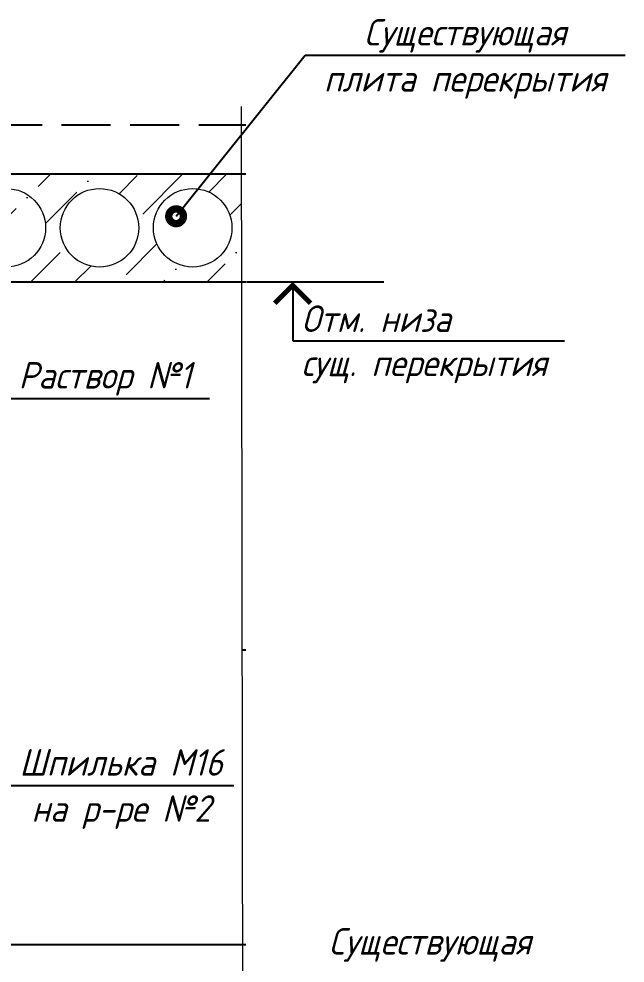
# Model space of a CAD drawing. Header units: millimetres. Extents: x 2058191 to 2089933, y 116142 to 208453.
# Drawn here: x 2073430 to 2074667, y 191991 to 193915 of the extents above; entities that cross this region are included whole.
import ezdxf
from ezdxf.enums import TextEntityAlignment as Align

# ---------------------------------------------------------------- set-up
doc = ezdxf.new("R2010")
doc.units = ezdxf.units.MM
doc.linetypes.add('ГОСТ 2.303 4', pattern=[7, 5, -2, 0])
for name, color, linetype, lineweight in [('1Стены', 252, 'Continuous', 25), ('монолит', 176, 'Continuous', 50), ('штрих', 8, 'Continuous', 5), ('штриховка кирпич', 42, 'Continuous', 5)]:
    doc.layers.add(name, color=color, linetype=linetype, lineweight=lineweight)
doc.layers.add('CS_UNPLOTTED', color=254, linetype='Continuous', plot=False)
doc.layers.add('Текст', color=7, linetype='Continuous')
doc.styles.add('GOST 2.304_new', font='isocpeur.ttf', dxfattribs={"width": 0.9, "oblique": 15})

msp = doc.modelspace()

# ---------------------------------------------------------------- hatches: boundary and pattern name
at = {"layer": 'штрих', "ltscale": 100}
h = msp.add_hatch(dxfattribs=at)
h.set_pattern_fill('ANSI36', color=256, scale=20)
h.set_pattern_definition([(45, (-39861497.944, -1245467.725), (33.67596045, 123.47852166), [158.75, -31.75, 0, -31.75])])
h.paths.add_polyline_path([(2072854.1, 193569.9), (2072854.1, 193599.2), (2073026.6, 193599.2), (2073026.6, 193569.4, 0.421649), (2072944.6, 193489.5, 0.421649), (2073026.6, 193409.5), (2073026.6, 193379.2), (2072854.1, 193379.2), (2072854.1, 193409.9, 0.419898), (2072935.7, 193489.9, 0.419898)])
h.paths.add_polyline_path([(2073041.3, 193599.2), (2073883.2, 193599.2), (2073883.5, 193379.2), (2073463, 193379.2), (2073463, 193434.8, 0.190246), (2073484.6, 193489.5, 1), (2073324.6, 193489.5, 0.680325), (2073463, 193434.8), (2073463, 193379.2), (2073041.3, 193379.2), (2073041.3, 193411.2, 0.353786), (2073104.6, 193489.5, 0.353786), (2073041.3, 193567.7)])
h.paths.add_polyline_path([(2073294.6, 193489.5, -1), (2073134.6, 193489.5, -1)], flags=16)
h.paths.add_polyline_path([(2073674.6, 193489.5, -1), (2073514.6, 193489.5, -1)], flags=16)
h.paths.add_polyline_path([(2073864.6, 193489.5, -1), (2073704.6, 193489.5, -1)], flags=16)
h.paths.add_polyline_path([(2073147.5, 193413.7), (2073168.9, 193493.8), (2073249.8, 193493.8), (2073228.3, 193413.7)], flags=16)
h.paths.add_polyline_path([(2073884.6, 193599.2), (2073893.1, 193599.2), (2073893.1, 193379.2), (2073884.9, 193379.2)])
h.paths.add_polyline_path([(2073325, 193492.7), (2073345.9, 193570.7), (2073462, 193570.7), (2073441.1, 193492.7)])
h.paths.add_polyline_path([(2072775.7, 193489.9, 0.355497), (2072839.4, 193411.6), (2072839.4, 193379.2), (2072715.8, 193379.2), (2072700.8, 193394.2), (2072700.8, 193459.2), (2072715.8, 193474.2), (2072715.8, 193599.2), (2072839.4, 193599.2), (2072839.4, 193568.3, 0.355497), (2072775.7, 193489.9)])

# ---------------------------------------------------------------- linework, layer by layer
at = {"layer": '1Стены', "color": 6, "linetype": 'ГОСТ 2.303 4', "ltscale": 20}
msp.add_line((2070997.3, 193699.2), (2073893.1, 193699.2), dxfattribs=at)
at = {"layer": 'CS_UNPLOTTED', "ltscale": 100}
for p, q in [((2073093, 192029), (2073884.9, 192029)), ((2073886.3, 192029), (2073893.1, 192029))]:
    msp.add_line(p, q, dxfattribs=at)
at = {"layer": 'монолит', "lineweight": 25, "ltscale": 100}
for p, q in [((2071001.6, 193599.2), (2073883.2, 193599.2)), ((2073884.6, 193599.2), (2073893.1, 193599.2)), ((2071001.3, 193379.2), (2073883.5, 193379.2)), ((2073884.9, 193379.2), (2073893.1, 193379.2)), ((2073885.4, 192629), (2073893.1, 192629))]:
    msp.add_line(p, q, dxfattribs=at)
at = {"layer": 'Текст', "ltscale": 20}
for p, q in [((2073750.8, 193513), (2074013.8, 193841.1)), ((2074013.8, 193841.1), (2074666.8, 193841.1)), ((2073392.3, 193141.8), (2073819.2, 193141.8)), ((2073408.6, 192352.8), (2073868.3, 192352.8))]:
    msp.add_line(p, q, dxfattribs=at)
at = {"layer": 'Текст', "linetype": 'Continuous', "ltscale": 10}
for p, q in [((2073894.4, 193379.2), (2074174.7, 193379.2)), ((2073988.6, 193379.2), (2073988.6, 193259.2)), ((2073988.6, 193259.2), (2074543.1, 193259.2))]:
    msp.add_line(p, q, dxfattribs=at)
at = {"layer": 'Текст', "ltscale": 20, "const_width": 30}
msp.add_lwpolyline([(2073758.3, 193513, 1), (2073743.3, 193513, 1)], format="xyb", close=True, dxfattribs=at)
at = {"layer": 'Текст', "linetype": 'Continuous', "ltscale": 10, "const_width": 10}
msp.add_lwpolyline([(2074025, 193335.6), (2073988.6, 193372.1), (2073952.1, 193335.6)], dxfattribs=at)
at = {"layer": 'штрих', "ltscale": 100}
for centre in [(2073404.6, 193489.5), (2073594.6, 193489.5), (2073784.6, 193489.5)]:
    msp.add_circle(centre, 80, dxfattribs=at)
at = {"layer": 'штриховка кирпич', "linetype": 'Continuous', "ltscale": 20}
msp.add_lwpolyline([(2073890.1, 190039.3), (2073887.4, 191344.6), (2073812.3, 191362), (2073962.3, 191397.2), (2073887.3, 191414.6), (2073884.5, 193736.6)], dxfattribs=at)

# ---------------------------------------------------------------- texts
at = {"layer": 'Текст', "ltscale": 20, "style": 'GOST 2.304_new', "oblique": 15, "width": 0.9}
for s, p in [('Существующая', (2074340.3, 193861.1)), ('Раствор №1', (2073605.7, 193161.8)), ('Шпилька М16', (2073638.5, 192372.8)), ('Существующая', (2074268.4, 192008.1))]:
    msp.add_text(s, height=54, dxfattribs=at).set_placement(p, align=Align.CENTER)
for s, p in [('плита перекрытия', (2074340.3, 193821.1)), ('на р-ре №2', (2073638.5, 192332.8))]:
    msp.add_text(s, height=54, dxfattribs=at).set_placement(p, align=Align.TOP_CENTER)
msp.add_text('Отм. низа', height=54, dxfattribs=at).set_placement((2074006.6, 193277.2))
msp.add_text('сущ. перекрытия', height=54, dxfattribs=at).set_placement((2074006.6, 193241.2), align=Align.TOP_LEFT)

doc.saveas('drawing.dxf')
